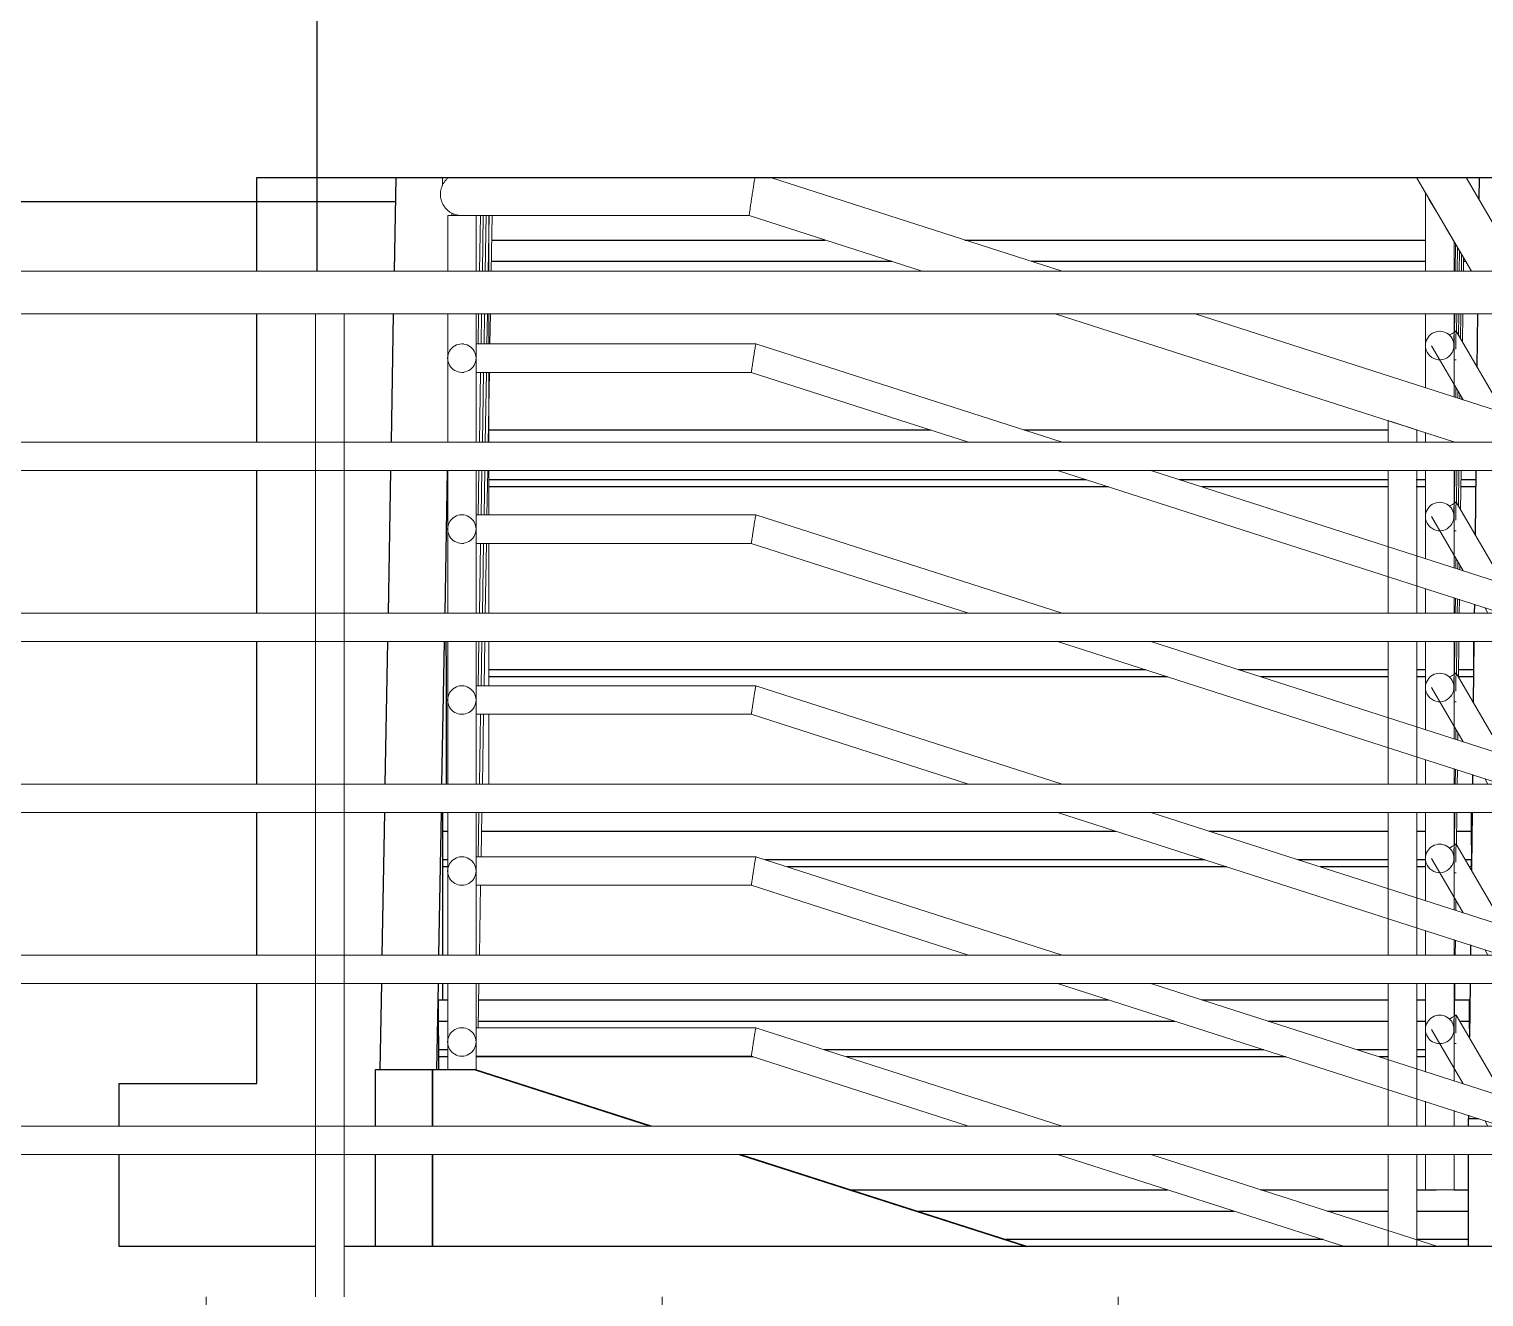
# Model space of a CAD drawing. Header units: millimetres. Extents: x -10020 to 20888, y -4665 to 12339.
# Drawn here: x 895 to 2192, y 1767 to 2897 of the extents above; entities that cross this region are included whole.
import ezdxf

# ---------------------------------------------------------------- set-up
doc = ezdxf.new("R2010")
doc.units = ezdxf.units.MM
doc.layers.add('A-FLOR-HRAL', color=11, linetype='Continuous', lineweight=9)

# ---------------------------------------------------------------- blocks, each defined once
blk = doc.blocks.new('Railing - 1_-V7-West')
at = {"layer": 'A-FLOR-HRAL'}
for p, q in [((3589.2, 2643.4), (3589.2, 1767.1)), ((3589.2, 2643.4), (3601.9, 2643.4)), ((3601.9, 2643.4), (3614.6, 2643.4)), ((3614.6, 1767.1), (3614.6, 2643.4))]:
    blk.add_line(p, q, dxfattribs=at)
blk = doc.blocks.new('Railing - Railing-400300-West')
at = {"layer": 'A-FLOR-HRAL'}
for p, q in [((4609.2, 2529.1), (-7121.6, 2529.1)), ((-7121.6, 2503.7), (4609.2, 2503.7)), ((4609.2, 2376.7), (-7121.6, 2376.7)), ((-7121.6, 2351.3), (4609.2, 2351.3)), ((4609.2, 2224.3), (-7121.6, 2224.3)), ((-7121.6, 2198.9), (4609.2, 2198.9)), ((4609.2, 2071.9), (-7121.6, 2071.9)), ((-7121.6, 2046.5), (4609.2, 2046.5)), ((4609.2, 1919.5), (-7121.6, 1919.5)), ((-7121.6, 1894.1), (4609.2, 1894.1))]:
    blk.add_line(p, q, dxfattribs=at)
blk.add_blockref('Railing - 1_-V7-West', (-2438.4, 0))
blk = doc.blocks.new('Top Rail Type - Top Rail_Internal_-400399-West')
at = {"layer": 'A-FLOR-HRAL'}
for p, q in [((4609.2, 2681.5), (-7121.6, 2681.5)), ((-7121.6, 2643.4), (4609.2, 2643.4))]:
    blk.add_line(p, q, dxfattribs=at)
blk = doc.blocks.new('Railing - 1_-408023-West')
at = {"layer": 'A-FLOR-HRAL'}
blk.add_line((2176.6, 3048), (2176.6, 3141.2), dxfattribs=at)
blk = doc.blocks.new('Railing - 1_-408021-West')
at = {"layer": 'A-FLOR-HRAL'}
for p, q in [((2498.6, 1919.5), (2498.6, 1978.6)), ((2498.6, 1852.7), (2498.6, 1894.2)), ((2498.6, 1812.1), (2498.6, 1826.2))]:
    blk.add_line(p, q, dxfattribs=at)
blk = doc.blocks.new('Railing - 1_-408019-West')
at = {"layer": 'A-FLOR-HRAL'}
for p, q in [((2140, 2751.3), (2140, 2681.5)), ((2165.4, 2681.5), (2165.4, 2707.9)), ((2140, 2643.6), (2140, 2577.6)), ((2165.4, 2569.4), (2165.4, 2643.6)), ((2140, 2537.6), (2140, 2529.1)), ((2140, 2503.8), (2140, 2425.2)), ((2165.4, 2417), (2165.4, 2503.8)), ((2140, 2398.7), (2140, 2376.7)), ((2165.4, 2376.7), (2165.4, 2390.5)), ((2140, 2351.4), (2140, 2272.8)), ((2165.4, 2264.6), (2165.4, 2351.4)), ((2140, 2246.3), (2140, 2224.3)), ((2165.4, 2224.3), (2165.4, 2238.1)), ((2140, 2199), (2140, 2120.4)), ((2165.4, 2112.2), (2165.4, 2199)), ((2140, 2093.9), (2140, 2071.9)), ((2165.4, 2071.9), (2165.4, 2085.7)), ((2140, 2046.6), (2140, 1968)), ((2165.4, 1959.8), (2165.4, 2046.6)), ((2140, 1941.5), (2140, 1919.5)), ((2165.4, 1919.5), (2165.4, 1933.3)), ((2140, 1894.2), (2140, 1862.7)), ((2165.4, 1862.7), (2165.4, 1894.2)), ((2152.6, 1862.7), (2149.7, 1862.7)), ((2165.4, 1862.7), (2152.6, 1862.7))]:
    blk.add_line(p, q, dxfattribs=at)
at = {"layer": 'A-FLOR-HRAL', "flags": 128}
for points in [[(2152.6, 2729.6), (2147.7, 2737.9), (2143.6, 2744.9), (2140.9, 2749.6), (2140, 2751.3)], [(2165.4, 2707.9), (2164.4, 2709.6), (2161.6, 2714.3), (2157.4, 2721.3), (2152.6, 2729.6)]]:
    blk.add_lwpolyline(points, dxfattribs=at)
blk = doc.blocks.new('Railing - 1_-408017-West')
at = {"layer": 'A-FLOR-HRAL'}
for p, q in [((2470.2, 2242.4), (2470.2, 2224.3)), ((2495.6, 2224.3), (2495.6, 2242.2)), ((2470.2, 2199), (2470.2, 2166.6)), ((2495.6, 2158.5), (2495.6, 2199)), ((2470.2, 2140.1), (2470.2, 2071.9)), ((2495.6, 2071.9), (2495.6, 2132)), ((2470.2, 2046.6), (2470.2, 2014.2)), ((2495.6, 2006.1), (2495.6, 2046.6)), ((2470.2, 1987.7), (2470.2, 1919.5)), ((2495.6, 1919.5), (2495.6, 1979.6)), ((2470.2, 1894.2), (2470.2, 1861.8)), ((2495.6, 1853.7), (2495.6, 1894.2)), ((2470.2, 1835.3), (2470.2, 1812.1)), ((2495.6, 1812.1), (2495.6, 1827.2))]:
    blk.add_line(p, q, dxfattribs=at)
at = {"layer": 'A-FLOR-HRAL', "flags": 128}
blk.add_lwpolyline([(2495.6, 2242.3), (2494.3, 2246.6), (2490.7, 2250), (2485.6, 2251.9), (2479.9, 2251.9), (2474.9, 2250), (2471.4, 2246.6), (2470.2, 2242.3)], dxfattribs=at)
blk = doc.blocks.new('Railing - 1_-408015-West')
at = {"layer": 'A-FLOR-HRAL'}
blk.add_line((2179.5, 3048), (2179.5, 3390.8), dxfattribs=at)
blk = doc.blocks.new('Railing - Railing-407969-West')
at = {"layer": 'A-FLOR-HRAL'}
for p, q in [((2176.2, 3048), (2179.6, 3336.5)), ((2179.6, 3337.9), (2179.6, 3336.7)), ((2178, 3048), (2179.6, 3184.1)), ((2179.6, 3185.5), (2179.6, 3184.3)), ((2166.5, 2681.5), (2166.8, 2705.1)), ((2168.3, 2681.5), (2168.5, 2702.5)), ((2170.1, 2681.5), (2170.3, 2699.5)), ((2171.9, 2681.5), (2172.1, 2696.5)), ((2173.7, 2681.5), (2173.8, 2693.5)), ((2165.9, 2627.2), (2166, 2643.6)), ((2167.7, 2627), (2167.8, 2643.6)), ((2169.4, 2624), (2169.6, 2643.6)), ((2171.2, 2621), (2171.4, 2643.6)), ((2172.9, 2618), (2173.2, 2643.6)), ((2153, 2627.9), (2152.6, 2627.9)), ((2167.2, 2627.9), (2165.4, 2627.9)), ((2209.7, 2555.2), (2167.2, 2627.9)), ((2145.2, 2615.1), (2173.5, 2566.8)), ((2152.6, 2602.5), (2153.1, 2602.5)), ((2165.4, 2602.5), (2167.2, 2602.5)), ((2167, 2568.9), (2167.1, 2577.8)), ((2168.8, 2568.3), (2168.8, 2574.8)), ((2170.6, 2567.8), (2170.6, 2571.7)), ((2172.3, 2567.2), (2172.4, 2568.7)), ((2165.9, 2474.8), (2166.2, 2503.8)), ((2167.7, 2474.6), (2168, 2503.8)), ((2169.4, 2471.6), (2169.8, 2503.8)), ((2171.2, 2468.6), (2171.6, 2503.8)), ((2210.4, 2503.8), (2283.4, 2379.2)), ((2314.2, 2376.7), (2239.8, 2503.8)), ((2153, 2475.5), (2152.6, 2475.5)), ((2167.2, 2475.5), (2165.4, 2475.5)), ((2209.7, 2402.8), (2167.2, 2475.5)), ((2145.2, 2462.7), (2173.5, 2414.4)), ((2152.6, 2450.1), (2153.1, 2450.1)), ((2165.4, 2450.1), (2167.2, 2450.1)), ((2167, 2416.5), (2167.1, 2425.4)), ((2168.8, 2415.9), (2168.8, 2422.4)), ((2170.6, 2415.4), (2170.6, 2419.3)), ((2166.5, 2376.7), (2166.7, 2390.1)), ((2168.3, 2376.7), (2168.4, 2389.5)), ((2170.1, 2376.7), (2170.2, 2389)), ((2192.7, 2381.6), (2195.5, 2376.7)), ((2165.9, 2322.4), (2166.2, 2351.4)), ((2167.7, 2322.2), (2168, 2351.4)), ((2169.4, 2319.2), (2169.8, 2351.4)), ((2210.4, 2351.4), (2283.4, 2226.8)), ((2314.2, 2224.3), (2239.8, 2351.4)), ((2302.6, 2346.3), (2370, 2231.1)), ((2370, 2281.4), (2338.8, 2334.7)), ((2153, 2323.1), (2152.6, 2323.1)), ((2167.2, 2323.1), (2165.4, 2323.1)), ((2209.7, 2250.4), (2167.2, 2323.1)), ((2145.2, 2310.3), (2173.5, 2262)), ((2152.6, 2297.7), (2153.1, 2297.7)), ((2165.4, 2297.7), (2167.2, 2297.7)), ((2167, 2264.1), (2167.1, 2273)), ((2168.8, 2263.6), (2168.8, 2270)), ((2166.5, 2224.3), (2166.7, 2237.7)), ((2168.3, 2224.3), (2168.4, 2237.1)), ((2403.5, 2224.3), (2395.4, 2238)), ((2192.7, 2229.2), (2195.5, 2224.3)), ((2165.9, 2170), (2166.2, 2199)), ((2167.7, 2169.8), (2168, 2199)), ((2210.4, 2199), (2283.4, 2074.4)), ((2314.2, 2071.9), (2239.8, 2199)), ((2302.6, 2193.9), (2370, 2078.7)), ((2429.5, 2179.9), (2418.3, 2199)), ((2370, 2129), (2338.8, 2182.3)), ((2153, 2170.7), (2152.6, 2170.7)), ((2167.2, 2170.7), (2165.4, 2170.7)), ((2209.7, 2098), (2167.2, 2170.7)), ((2145.2, 2157.9), (2173.5, 2109.6)), ((2412.5, 2158.7), (2446.5, 2100.6)), ((2152.6, 2145.3), (2153.1, 2145.3)), ((2165.4, 2145.3), (2167.2, 2145.3)), ((2468.4, 2113.4), (2448.7, 2147)), ((2167, 2111.7), (2167.1, 2120.6)), ((2495.6, 2113.4), (2468.4, 2113.4)), ((2496.2, 2071.9), (2495.8, 2100.9)), ((2468.4, 2088), (2495.6, 2088)), ((2166.5, 2071.9), (2166.7, 2085.3)), ((2192.7, 2076.8), (2195.5, 2071.9)), ((2403.5, 2071.9), (2395.4, 2085.6)), ((2165.9, 2017.6), (2166.2, 2046.6)), ((2210.4, 2046.6), (2283.4, 1922)), ((2314.2, 1919.5), (2239.8, 2046.6)), ((2302.6, 2041.5), (2370, 1926.3)), ((2429.5, 2027.5), (2418.3, 2046.6)), ((2496.9, 2005.7), (2496.5, 2046.6)), ((2370, 1976.6), (2338.8, 2029.9)), ((2153, 2018.3), (2152.6, 2018.3)), ((2167.2, 2018.3), (2165.4, 2018.3)), ((2209.7, 1945.6), (2167.2, 2018.3)), ((2145.2, 2005.5), (2173.5, 1957.2)), ((2412.5, 2006.3), (2446.5, 1948.2)), ((2152.6, 1992.9), (2153.1, 1992.9)), ((2165.4, 1992.9), (2167.2, 1992.9)), ((2468.4, 1961), (2448.7, 1994.6)), ((2498, 1919.5), (2497.3, 1979.1)), ((2495.6, 1961), (2468.4, 1961)), ((2496.2, 1919.5), (2495.8, 1948.5)), ((2403.5, 1919.5), (2395.4, 1933.2)), ((2468.4, 1935.6), (2495.6, 1935.6)), ((2192.7, 1924.4), (2195.5, 1919.5)), ((2210.4, 1894.2), (2258.5, 1812.1)), ((2287.9, 1812.1), (2239.8, 1894.2)), ((2429.5, 1875.1), (2418.3, 1894.2)), ((2496.9, 1853.3), (2496.5, 1894.2)), ((2498.7, 1852.7), (2498.3, 1894.2)), ((2302.6, 1889.1), (2347.7, 1812.1)), ((2370, 1824.2), (2338.8, 1877.5)), ((2412.5, 1853.9), (2437, 1812.1)), ((2466.4, 1812.1), (2448.7, 1842.2)), ((2497.4, 1812.1), (2497.3, 1826.7)), ((2499.2, 1812.1), (2499.1, 1826.1))]:
    blk.add_line(p, q, dxfattribs=at)
for centre, major_axis, ratio, start_param, end_param in [((2152.6, 2615.2), (0, 12.7), 0.999958, 4.712389, 7.853982), ((2156.2, 2621.5), (11, 6.4), 0.004637, 0.007919, 1.055116), ((2165.4, 2615.2), (0, 12.7), 0.009176, 6.021386, 6.544985), ((2165.4, 2615.2), (0, 12.7), 0.009176, 0.785398, 1.570796), ((2167.2, 2615.2), (0, 12.7), 0.009176, 0, 1.570796), ((2152.6, 2615.2), (0, 12.7), 0.999958, 1.570796, 4.182534), ((2152.6, 2615.2), (0, 12.7), 0.999958, 4.18879, 4.712389), ((2165.4, 2615.2), (0, 12.7), 0.009176, 1.570796, 1.832596), ((2167.2, 2615.2), (0, 12.7), 0.009176, 1.570796, 1.832596), ((2152.6, 2462.8), (0, 12.7), 0.999958, 4.712389, 7.853982), ((2156.2, 2469.1), (11, 6.4), 0.004637, 0.007919, 1.055116), ((2165.4, 2462.8), (0, 12.7), 0.009176, 6.021386, 6.544985), ((2165.4, 2462.8), (0, 12.7), 0.009176, 0.785398, 1.570796), ((2167.2, 2462.8), (0, 12.7), 0.009176, 0, 1.570796), ((2152.6, 2462.8), (0, 12.7), 0.999958, 1.570796, 4.182534), ((2152.6, 2462.8), (0, 12.7), 0.999958, 4.18879, 4.712389), ((2165.4, 2462.8), (0, 12.7), 0.009176, 1.570796, 1.832596), ((2167.2, 2462.8), (0, 12.7), 0.009176, 1.570796, 1.832596), ((2152.6, 2310.4), (0, 12.7), 0.999958, 4.712389, 7.853982), ((2156.2, 2316.7), (11, 6.4), 0.004637, 0.007919, 1.055116), ((2165.4, 2310.4), (0, 12.7), 0.009176, 6.021386, 6.544985), ((2167.2, 2310.4), (0, 12.7), 0.009176, 0, 1.570796), ((2152.6, 2310.4), (0, 12.7), 0.999958, 1.570796, 4.182534), ((2152.6, 2310.4), (0, 12.7), 0.999958, 4.18879, 4.712389), ((2165.4, 2310.4), (0, 12.7), 0.009176, 0.785398, 1.570796), ((2165.4, 2310.4), (0, 12.7), 0.009176, 1.570796, 1.832596), ((2167.2, 2310.4), (0, 12.7), 0.009176, 1.570796, 1.832596), ((2152.6, 2158), (0, 12.7), 0.999958, 4.712389, 7.853982), ((2156.2, 2164.3), (11, 6.4), 0.004637, 0.007919, 1.055116), ((2165.4, 2158), (0, 12.7), 0.009176, 6.021386, 6.544985), ((2165.4, 2158), (0, 12.7), 0.009176, 0.785398, 1.570796), ((2167.2, 2158), (0, 12.7), 0.009176, 0, 1.570796), ((2152.6, 2158), (0, 12.7), 0.999958, 1.570796, 4.182534), ((2152.6, 2158), (0, 12.7), 0.999958, 4.18879, 4.712389), ((2165.4, 2158), (0, 12.7), 0.009176, 1.570796, 1.832596), ((2167.2, 2158), (0, 12.7), 0.009176, 1.570796, 1.832596), ((2457.4, 2107), (11, 6.4), 0.004637, 0.007919, 1.578715), ((2468.4, 2100.7), (0, 12.7), 0.009176, 0, 1.570796), ((2495.6, 2100.7), (0, 12.7), 0.009176, 0, 1.570796), ((2457.4, 2107), (11, 6.4), 0.004637, 1.578715, 3.141593), ((2457.4, 2107), (11, 6.4), 0.004637, 3.411311, 4.720308), ((2457.4, 2107), (11, 6.4), 0.004637, 4.720308, 5.767505), ((2468.4, 2100.7), (0, 12.7), 0.009176, 1.570796, 3.141593), ((2495.6, 2100.7), (0, 12.7), 0.009176, 1.570796, 3.141593), ((2495.6, 2100.7), (0, 12.7), 0.009176, 4.712389, 6.021386), ((2495.6, 2100.7), (0, 12.7), 0.009176, 3.403392, 4.712389), ((2152.6, 2005.6), (0, 12.7), 0.999958, 4.712389, 7.853982), ((2156.2, 2011.9), (11, 6.4), 0.004637, 0.007919, 1.055116), ((2165.4, 2005.6), (0, 12.7), 0.009176, 6.021386, 6.544985), ((2165.4, 2005.6), (0, 12.7), 0.009176, 0.785398, 1.570796), ((2167.2, 2005.6), (0, 12.7), 0.009176, 0, 1.570796), ((2152.6, 2005.6), (0, 12.7), 0.999958, 1.570796, 4.712389), ((2165.4, 2005.6), (0, 12.7), 0.009176, 1.570796, 1.832596), ((2167.2, 2005.6), (0, 12.7), 0.009176, 1.570796, 1.832596), ((2457.4, 1954.6), (11, 6.4), 0.004637, 0.007919, 1.578715), ((2457.4, 1954.6), (11, 6.4), 0.004637, 4.720308, 5.767505), ((2468.4, 1948.3), (0, 12.7), 0.009176, 0, 1.570796), ((2495.6, 1948.3), (0, 12.7), 0.009176, 0, 1.570796), ((2495.6, 1948.3), (0, 12.7), 0.009176, 4.712389, 6.021386), ((2457.4, 1954.6), (11, 6.4), 0.004637, 1.578715, 3.141593), ((2457.4, 1954.6), (11, 6.4), 0.004637, 3.411311, 4.720308), ((2468.4, 1948.3), (0, 12.7), 0.009176, 1.570796, 3.141593), ((2495.6, 1948.3), (0, 12.7), 0.009176, 1.570796, 3.141593), ((2495.6, 1948.3), (0, 12.7), 0.009176, 3.403392, 4.712389)]:
    blk.add_ellipse(centre, major_axis=major_axis, ratio=ratio, start_param=start_param, end_param=end_param, dxfattribs=at)
for points in [[(2495.7, 2102.8), (2495.8, 2102.1), (2495.8, 2101.4), (2495.8, 2100.7)], [(2495.8, 2100.7), (2495.8, 2100.1), (2495.8, 2099.5), (2495.7, 2098.9)], [(2495.7, 1950.4), (2495.8, 1949.7), (2495.8, 1949), (2495.8, 1948.3)], [(2495.8, 1948.3), (2495.8, 1947.7), (2495.8, 1947.1), (2495.7, 1946.5)]]:
    blk.add_open_spline(points, degree=3, dxfattribs=at)
for name in ['Railing - 1_-408015-West', 'Railing - 1_-408023-West', 'Railing - 1_-408019-West', 'Railing - 1_-408017-West', 'Railing - 1_-408021-West']:
    blk.add_blockref(name, (0, 0))
blk = doc.blocks.new('Railing - 1_-408037-West')
at = {"layer": 'A-FLOR-HRAL'}
for p, q in [((1305.1, 2731.1), (1305.1, 2681.5)), ((1305.1, 2643.6), (1305.1, 2616.8)), ((1305.1, 2591.3), (1305.1, 2529.1)), ((1305.1, 2503.9), (1305.1, 2464.3)), ((1305.1, 2438.9), (1305.1, 2376.7)), ((1305.1, 2351.5), (1305.1, 2311.9)), ((1305.1, 2286.5), (1305.1, 2224.3))]:
    blk.add_line(p, q, dxfattribs=at)
blk = doc.blocks.new('Railing - 1_-408035-West')
at = {"layer": 'A-FLOR-HRAL'}
for p, q in [((2106.7, 2529.1), (2106.7, 2548.3)), ((2132.1, 2540.1), (2132.1, 2529.1)), ((2106.7, 2376.7), (2106.7, 2503.8)), ((2132.1, 2503.8), (2132.1, 2376.7)), ((2106.7, 2224.3), (2106.7, 2351.4)), ((2132.1, 2351.4), (2132.1, 2224.3)), ((2106.7, 2071.9), (2106.7, 2199)), ((2132.1, 2199), (2132.1, 2071.9)), ((2106.7, 1919.5), (2106.7, 2046.6)), ((2132.1, 2046.6), (2132.1, 1919.5)), ((2106.7, 1812.1), (2106.7, 1894.2)), ((2132.1, 1894.2), (2132.1, 1812.1))]:
    blk.add_line(p, q, dxfattribs=at)
at = {"layer": 'A-FLOR-HRAL', "flags": 128}
for points in [[(2106.7, 2548.3), (2106.9, 2548.2), (2109.4, 2547.4), (2113.7, 2545.9), (2119.2, 2544.2)], [(2119.2, 2544.2), (2124.8, 2542.4), (2129.2, 2541), (2131.7, 2540.2), (2132.1, 2540.1)]]:
    blk.add_lwpolyline(points, dxfattribs=at)
blk = doc.blocks.new('Railing - 1_-408031-West')
at = {"layer": 'A-FLOR-HRAL'}
for p, q in [((1268.5, 2681.5), (1268.5, 2731)), ((1281.1, 2731), (1268.5, 2731)), ((1293.9, 2731), (1281.1, 2731)), ((1293.9, 2731), (1293.9, 2681.5)), ((1268.5, 2529.1), (1268.5, 2643.6)), ((1293.9, 2643.6), (1293.9, 2529.1)), ((1268.5, 2376.7), (1268.5, 2503.9)), ((1293.9, 2503.9), (1293.9, 2376.7)), ((1268.5, 2224.3), (1268.5, 2351.5)), ((1293.9, 2351.5), (1293.9, 2224.3)), ((1268.5, 2071.9), (1268.5, 2199.1)), ((1293.9, 2199.1), (1293.9, 2071.9)), ((1268.5, 1970), (1268.5, 2046.7)), ((1293.9, 2046.7), (1293.9, 1969.4))]:
    blk.add_line(p, q, dxfattribs=at)
blk = doc.blocks.new('Railing - Railing-407973-West')
at = {"layer": 'A-FLOR-HRAL'}
for p, q in [((1272.2, 2733.3), (1272.2, 2731)), ((1296.7, 2681.5), (1297.6, 2731.1)), ((1299.4, 2681.5), (1300.2, 2731.1)), ((1302, 2681.5), (1302.9, 2731.1)), ((1304.7, 2681.5), (1305.5, 2731.1)), ((1307.3, 2681.5), (1308.2, 2731.1)), ((1295.6, 2616.8), (1296.1, 2643.6)), ((1298.2, 2616.8), (1298.7, 2643.6)), ((1300.9, 2616.8), (1301.4, 2643.6)), ((1303.5, 2616.8), (1304, 2643.6)), ((1306.2, 2616.8), (1306.7, 2643.6)), ((1282.7, 2616.7), (1281.1, 2616.7)), ((1543.1, 2616.7), (1293.9, 2616.7)), ((1816, 2529.1), (1543.1, 2616.7)), ((1281.1, 2591.3), (1282.7, 2591.3)), ((1293.9, 2591.3), (1539.1, 2591.3)), ((1296.7, 2529.1), (1297.8, 2591.3)), ((1299.4, 2529.1), (1300.5, 2591.3)), ((1302, 2529.1), (1303.1, 2591.3)), ((1304.7, 2529.1), (1305.7, 2591.3)), ((1539.1, 2591.3), (1732.8, 2529.1)), ((1295.6, 2464.3), (1296.3, 2503.9)), ((1298.2, 2464.3), (1298.9, 2503.9)), ((1300.9, 2464.3), (1301.6, 2503.9)), ((1303.5, 2464.3), (1304.2, 2503.9)), ((1812, 2503.7), (2207.8, 2376.7)), ((2290.9, 2376.7), (1895.1, 2503.7)), ((1282.7, 2464.3), (1281.1, 2464.3)), ((1543.1, 2464.3), (1293.9, 2464.3)), ((1816, 2376.7), (1543.1, 2464.3)), ((1281.1, 2438.9), (1282.7, 2438.9)), ((1293.9, 2438.9), (1539.1, 2438.9)), ((1296.7, 2376.7), (1297.8, 2438.9)), ((1299.4, 2376.7), (1300.5, 2438.9)), ((1302, 2376.7), (1303.1, 2438.9)), ((1539.1, 2438.9), (1732.8, 2376.7)), ((1295.6, 2311.9), (1296.3, 2351.5)), ((1298.2, 2311.9), (1298.9, 2351.5)), ((1300.9, 2311.9), (1301.6, 2351.5)), ((1812, 2351.3), (2207.8, 2224.3)), ((2290.9, 2224.3), (1895.1, 2351.3)), ((1282.7, 2311.9), (1281.1, 2311.9)), ((1543.1, 2311.9), (1293.9, 2311.9)), ((1816, 2224.3), (1543.1, 2311.9)), ((1281.1, 2286.5), (1282.7, 2286.5)), ((1293.9, 2286.5), (1539.1, 2286.5)), ((1296.7, 2224.3), (1297.8, 2286.5)), ((1299.4, 2224.3), (1300.5, 2286.5)), ((1539.1, 2286.5), (1732.8, 2224.3)), ((1295.6, 2159.5), (1296.3, 2199.1)), ((1298.2, 2159.5), (1298.9, 2199.1)), ((1812, 2198.9), (2207.8, 2071.9)), ((2290.9, 2071.9), (1895.1, 2198.9)), ((1282.7, 2159.5), (1281.1, 2159.5)), ((1543.1, 2159.5), (1293.9, 2159.5)), ((1816, 2071.9), (1543.1, 2159.5)), ((1281.1, 2134.1), (1282.7, 2134.1)), ((1293.9, 2134.1), (1539.1, 2134.1)), ((1296.7, 2071.9), (1297.8, 2134.1)), ((1539.1, 2134.1), (1732.8, 2071.9)), ((1295.6, 2007.1), (1296.3, 2046.7)), ((1812, 2046.5), (2207.8, 1919.5)), ((2290.9, 1919.5), (1895.1, 2046.5)), ((1282.7, 2007.1), (1281.1, 2007.1)), ((1543.1, 2007.1), (1293.9, 2007.1)), ((1816, 1919.5), (1543.1, 2007.1)), ((1281.1, 1981.7), (1282.7, 1981.7)), ((1293.9, 1981.7), (1539.1, 1981.7)), ((1539.1, 1981.7), (1732.8, 1919.5)), ((1812, 1894.1), (2067.8, 1812.1)), ((2150.9, 1812.1), (1895.1, 1894.1))]:
    blk.add_line(p, q, dxfattribs=at)
for centre, ratio, start_param, end_param in [((1281.1, 2604), 0.999958, 4.712389, 7.853982), ((1293.9, 2604), 0.009176, 0, 1.570796), ((1281.1, 2604), 0.999958, 1.570796, 4.712389), ((1293.9, 2604), 0.009176, 1.570796, 3.141593), ((1281.1, 2451.6), 0.999958, 4.712389, 7.853982), ((1293.9, 2451.6), 0.009176, 0, 1.570796), ((1281.1, 2451.6), 0.999958, 1.570796, 4.712389), ((1293.9, 2451.6), 0.009176, 1.570796, 3.141593), ((1281.1, 2299.2), 0.999958, 4.712389, 7.853982), ((1293.9, 2299.2), 0.009176, 0, 1.570796), ((1281.1, 2299.2), 0.999958, 1.570796, 4.712389), ((1293.9, 2299.2), 0.009176, 1.570796, 3.141593), ((1281.1, 2146.8), 0.999958, 4.712389, 7.853982), ((1293.9, 2146.8), 0.009176, 0, 1.570796), ((1281.1, 2146.8), 0.999958, 1.570796, 4.712389), ((1293.9, 2146.8), 0.009176, 1.570796, 3.141593), ((1281.1, 1994.4), 0.999958, 4.712389, 7.853982), ((1293.9, 1994.4), 0.009176, 0, 1.570796), ((1281.1, 1994.4), 0.999958, 1.570796, 4.712389), ((1293.9, 1994.4), 0.009176, 1.570796, 3.141593)]:
    blk.add_ellipse(centre, major_axis=(0, 12.7), ratio=ratio, start_param=start_param, end_param=end_param, dxfattribs=at)
for points, knots in [([(1543.1, 2616.7), (1543.1, 2616.7), (1542.8, 2615.5), (1542.2, 2611.5), (1541.5, 2607.3), (1541.2, 2605.1), (1541, 2604)], [0.5, 0.5, 0.5, 0.5, 0.6666667, 0.8333333, 0.9166667, 1, 1, 1, 1]), ([(1541, 2604), (1540.8, 2602.9), (1540.5, 2600.7), (1540, 2597.6), (1539.6, 2594.9), (1539.2, 2592.2), (1539.1, 2591.3), (1539.1, 2591.3)], [0, 0, 0, 0, 0.0833333, 0.1666667, 0.25, 0.3333333, 0.5, 0.5, 0.5, 0.5]), ([(1543.1, 2464.3), (1543.1, 2464.3), (1542.8, 2463.1), (1542.2, 2459.1), (1541.5, 2454.9), (1541.2, 2452.7), (1541, 2451.6)], [0.5, 0.5, 0.5, 0.5, 0.6666667, 0.8333333, 0.9166667, 1, 1, 1, 1]), ([(1541, 2451.6), (1540.8, 2450.5), (1540.5, 2448.3), (1540, 2445.2), (1539.6, 2442.5), (1539.2, 2439.8), (1539.1, 2438.9), (1539.1, 2438.9)], [0, 0, 0, 0, 0.0833333, 0.1666667, 0.25, 0.3333333, 0.5, 0.5, 0.5, 0.5]), ([(1543.1, 2311.9), (1543.1, 2311.9), (1542.8, 2310.7), (1542.2, 2306.7), (1541.5, 2302.5), (1541.2, 2300.3), (1541, 2299.2)], [0.5, 0.5, 0.5, 0.5, 0.6666667, 0.8333333, 0.9166667, 1, 1, 1, 1]), ([(1541, 2299.2), (1540.8, 2298.1), (1540.5, 2295.9), (1540, 2292.8), (1539.6, 2290.1), (1539.2, 2287.4), (1539.1, 2286.5), (1539.1, 2286.5)], [0, 0, 0, 0, 0.0833333, 0.1666667, 0.25, 0.3333333, 0.5, 0.5, 0.5, 0.5]), ([(1543.1, 2159.5), (1543.1, 2159.5), (1542.8, 2158.3), (1542.2, 2154.3), (1541.5, 2150.1), (1541.2, 2147.9), (1541, 2146.8)], [0.5, 0.5, 0.5, 0.5, 0.6666667, 0.8333333, 0.9166667, 1, 1, 1, 1]), ([(1541, 2146.8), (1540.8, 2145.7), (1540.5, 2143.5), (1540, 2140.4), (1539.6, 2137.7), (1539.2, 2135), (1539.1, 2134.1), (1539.1, 2134.1)], [0, 0, 0, 0, 0.0833333, 0.1666667, 0.25, 0.3333333, 0.5, 0.5, 0.5, 0.5]), ([(1543.1, 2007.1), (1543.1, 2007.1), (1542.8, 2005.9), (1542.2, 2001.9), (1541.5, 1997.7), (1541.2, 1995.5), (1541, 1994.4)], [0.5, 0.5, 0.5, 0.5, 0.6666667, 0.8333333, 0.9166667, 1, 1, 1, 1]), ([(1541, 1994.4), (1540.8, 1993.3), (1540.5, 1991.1), (1540, 1988), (1539.6, 1985.3), (1539.2, 1982.6), (1539.1, 1981.7), (1539.1, 1981.7)], [0, 0, 0, 0, 0.0833333, 0.1666667, 0.25, 0.3333333, 0.5, 0.5, 0.5, 0.5])]:
    blk.add_open_spline(points, degree=3, knots=knots, dxfattribs=at)
for name in ['Railing - 1_-408031-West', 'Railing - 1_-408037-West', 'Railing - 1_-408035-West']:
    blk.add_blockref(name, (0, 0))
blk = doc.blocks.new('Top Rail Type - Top Rail_Internal_-407983-West')
at = {"layer": 'A-FLOR-HRAL'}
for p, q in [((2147.9, 3938.6), (2137.4, 3048)), ((2175.5, 3048), (2186, 3937.9)), ((2132, 2764.9), (2180.8, 2681.5)), ((2225, 2681.5), (2176.1, 2764.9)), ((2203.1, 2643.6), (2265.2, 2537.4)), ((2314.2, 2529.1), (2247.2, 2643.6)), ((2294.1, 2488.1), (2359.3, 2376.7)), ((2370, 2433.8), (2348.5, 2470.7)), ((2403.5, 2376.7), (2395.4, 2390.4)), ((2429.5, 2332.3), (2418.3, 2351.4)), ((2395.4, 2315), (2431.7, 2253.2)), ((2468.4, 2265.9), (2448.7, 2299.4)), ((2502.4, 2224.3), (2502, 2260)), ((2464, 2252), (2464.3, 2224.3)), ((2464.6, 2199), (2465, 2168.3)), ((2503.2, 2156), (2502.7, 2199)), ((2465.3, 2141.7), (2465.6, 2118.3)), ((2504.2, 2071.9), (2503.5, 2129.4)), ((2465.6, 2111.9), (2466.1, 2071.9)), ((2466.4, 2046.6), (2466.8, 2015.3)), ((2505, 2003.1), (2504.5, 2046.6)), ((2467.1, 1988.7), (2467.4, 1962.7)), ((2506, 1919.5), (2505.3, 1976.5)), ((2467.4, 1960.5), (2467.9, 1919.5)), ((2468.2, 1894.2), (2468.6, 1862.3)), ((2506.8, 1850.1), (2506.3, 1894.2)), ((2468.9, 1835.8), (2469.2, 1812.1)), ((2507.3, 1812.1), (2507.1, 1823.5))]:
    blk.add_line(p, q, dxfattribs=at)
at = {"layer": 'A-FLOR-HRAL', "flags": 128}
for points in [[(2147.9, 3938.3), (2148.5, 3944.5), (2150.4, 3950.3), (2153.5, 3955.3), (2157.4, 3959.2), (2162, 3961.6), (2166.9, 3962.4), (2171.9, 3961.6), (2176.5, 3959.2), (2180.4, 3955.3), (2183.4, 3950.3), (2185.3, 3944.5), (2186, 3938.3)], [(2468.4, 2265.8), (2469, 2263.4), (2468.3, 2260.8), (2466.4, 2258), (2463.3, 2255.3), (2459.4, 2253), (2454.8, 2251.1)], [(2502, 2259.9), (2501.4, 2262.3), (2499.5, 2264.3), (2496.5, 2265.7), (2492.6, 2266.5), (2488.1, 2266.5), (2483.2, 2265.8), (2478.2, 2264.5), (2473.6, 2262.6), (2469.7, 2260.2), (2466.6, 2257.6), (2464.7, 2254.8), (2464, 2252.1)], [(2492.3, 2249.4), (2496.3, 2251.8), (2499.4, 2254.4), (2501.3, 2257.2), (2502, 2259.9)], [(2454.8, 2251.1), (2449.9, 2249.7), (2445, 2249.1), (2440.4, 2249.1), (2436.5, 2249.9), (2433.5, 2251.3), (2431.6, 2253.3)], [(2464, 2252.1), (2464.6, 2249.7), (2466.4, 2247.7), (2469.4, 2246.3), (2471.3, 2245.9)]]:
    blk.add_lwpolyline(points, dxfattribs=at)
blk = doc.blocks.new('Top Rail Type - Top Rail_Internal_-407996-West')
at = {"layer": 'A-FLOR-HRAL'}
for p, q in [((1263.9, 2764.9), (1263.8, 2757.7)), ((1816, 2681.5), (1556.1, 2764.9)), ((1281.2, 2731), (1537.1, 2731)), ((1281.2, 2731), (1282.7, 2731)), ((1537.1, 2731), (1691.3, 2681.5)), ((1810, 2643.4), (2166.2, 2529.1)), ((2290.9, 2529.1), (1934.7, 2643.4))]:
    blk.add_line(p, q, dxfattribs=at)
for points, knots in [([(1269.3, 2765.1), (1268.7, 2764.6), (1267.8, 2763.8), (1266.7, 2762.6), (1265.7, 2761.3), (1264.5, 2759.6), (1263.4, 2757.4), (1262.3, 2754.2), (1262, 2751.7), (1262, 2750.1)], [0.7114411, 0.7114411, 0.7114411, 0.7114411, 0.75, 0.7708333, 0.7916667, 0.8333333, 0.875, 0.9166667, 1, 1, 1, 1]), ([(1542.3, 2765.1), (1542.1, 2763.6), (1541.6, 2760.4), (1540.7, 2755), (1540.2, 2751.7), (1539.9, 2750.1)], [0.7114411, 0.7114411, 0.7114411, 0.7114411, 0.8333333, 0.9166667, 1, 1, 1, 1]), ([(1262, 2750.1), (1262, 2748.4), (1262.3, 2745.9), (1263.4, 2742.7), (1264.5, 2740.5), (1265.7, 2738.8), (1266.7, 2737.5), (1267.9, 2736.3), (1269.5, 2734.9), (1271.2, 2733.7), (1272.7, 2733), (1273.8, 2732.4), (1275, 2732), (1276.2, 2731.6), (1277.4, 2731.4), (1278.7, 2731.2), (1279.9, 2731), (1280.8, 2731), (1281.2, 2731)], [0, 0, 0, 0, 0.0833333, 0.125, 0.1666667, 0.2083333, 0.2291667, 0.25, 0.2916667, 0.3333333, 0.3541667, 0.375, 0.3958333, 0.4166667, 0.4375, 0.4583333, 0.4791667, 0.5, 0.5, 0.5, 0.5]), ([(1539.9, 2750.1), (1539.7, 2748.4), (1539.2, 2745.1), (1538.5, 2740.4), (1537.9, 2736.4), (1537.3, 2732.3), (1537.1, 2731), (1537.1, 2731)], [0, 0, 0, 0, 0.0833333, 0.1666667, 0.25, 0.3333333, 0.5, 0.5, 0.5, 0.5])]:
    blk.add_open_spline(points, degree=3, knots=knots, dxfattribs=at)

msp = doc.modelspace()

# ---------------------------------------------------------------- hatches: boundary and pattern name
at = {"lineweight": 9}
h = msp.add_hatch(dxfattribs=at)
h.set_pattern_fill('FP_1', color=256, style=0, pattern_type=2)
h.set_pattern_definition([(0, (4710.82, 0), (0, 203.2), []), (90, (4710.82, 0), (-203.2, 203.2), [203.2, -203.2])])
h.paths.add_polyline_path([(-5450.9, 0), (4563.2, 0), (4563.2, 1767.1), (-7121.6, 1767.1), (-7121.6, 0), (-5453.7, 0)])

# ---------------------------------------------------------------- linework, layer by layer
for p, q in [((1151.8, 3048), (1151.8, 2743.2)), ((1098.4, 2681.5), (1098.4, 2764.9)), ((1098.4, 2764.9), (4599.6, 2764.9)), ((1222.2, 2764.9), (1220.7, 2681.5)), ((2187.8, 2764.9), (2187.5, 2745.4)), ((1221.8, 2743.2), (-7121.6, 2743.2)), ((1151.8, 2743.2), (1151.8, 2681.5)), ((1307.6, 2709.3), (1604.8, 2709.3)), ((1729.4, 2709.3), (2140, 2709.3)), ((1307.3, 2690.3), (1664.2, 2690.3)), ((1788.7, 2690.3), (2140, 2690.3)), ((2173.6, 2690.3), (2175.7, 2690.3)), ((1098.4, 2529.1), (1098.4, 2643.6)), ((1220, 2643.6), (1218, 2529.1)), ((2186.4, 2643.6), (2185.8, 2595.9)), ((1305.1, 2540), (1699.2, 2540)), ((1782.1, 2540), (2107, 2540)), ((1098.4, 2376.7), (1098.4, 2503.9)), ((1217.5, 2503.9), (1215.3, 2376.7)), ((1266.1, 2376.7), (1268.3, 2503.9)), ((2184.8, 2503.8), (2184.2, 2446.4)), ((1837.5, 2495.5), (1305.1, 2495.5)), ((2107, 2495.5), (1920.7, 2495.5)), ((2140, 2495.5), (2131.6, 2495.5)), ((2184.7, 2495.5), (2171.5, 2495.5)), ((1857.3, 2489.2), (1305.1, 2489.2)), ((1857.3, 2489.2), (1305.1, 2489.2)), ((2107, 2489.2), (1940.5, 2489.2)), ((2107, 2489.2), (1940.5, 2489.2)), ((2140, 2489.2), (2131.6, 2489.2)), ((2140, 2489.2), (2131.6, 2489.2)), ((2184.6, 2489.2), (2171.4, 2489.2)), ((2184.6, 2489.2), (2171.4, 2489.2)), ((2183.5, 2384.7), (2183.4, 2376.7)), ((1098.4, 2224.3), (1098.4, 2351.5)), ((1214.8, 2351.5), (1212.5, 2224.3)), ((1263.3, 2224.3), (1265.6, 2351.5)), ((1267.4, 2326.2), (1267.2, 2351.5)), ((2183.1, 2351.4), (2182.5, 2296.9)), ((2182.6, 2351.4), (2182.8, 2328.1)), ((1267.4, 2319.9), (1267.4, 2326.2)), ((1890.3, 2326.2), (1304.9, 2326.2)), ((2106.9, 2326.2), (1973.4, 2326.2)), ((2139.4, 2326.2), (2131.8, 2326.2)), ((2182.8, 2326.2), (2169.5, 2326.2)), ((1267.4, 2224.3), (1267.4, 2319.9)), ((1910.1, 2319.9), (1304.9, 2319.9)), ((1910.1, 2319.9), (1304.9, 2319.9)), ((2106.9, 2319.9), (1993.2, 2319.9)), ((2106.9, 2319.9), (1993.2, 2319.9)), ((2140, 2319.9), (2131.8, 2319.9)), ((2140, 2319.9), (2131.8, 2319.9)), ((2182.7, 2319.9), (2169.4, 2319.9)), ((2182.7, 2319.9), (2169.4, 2319.9)), ((2181.8, 2232.9), (2181.7, 2224.3)), ((1098.4, 2071.9), (1098.4, 2199.1)), ((1212.1, 2199.1), (1209.8, 2071.9)), ((1260.6, 2071.9), (1262.9, 2199.1)), ((1264.1, 2182.3), (1264.1, 2199.1)), ((2180.6, 2199), (2180.6, 2182.3)), ((2181.4, 2199), (2180.8, 2150.5)), ((1264.3, 2156.9), (1264.1, 2182.3)), ((1264.1, 2182.3), (1268.5, 2182.3)), ((1298.6, 2182.3), (1863.9, 2182.3)), ((1947.1, 2182.3), (2106.8, 2182.3)), ((2131.8, 2182.3), (2139.4, 2182.3)), ((2167.3, 2182.3), (2180.6, 2182.3)), ((2180.6, 2182.3), (2180.8, 2156.9)), ((1268.5, 2156.9), (1264.3, 2156.9)), ((1264.3, 2150.5), (1264.3, 2156.9)), ((1943.1, 2156.9), (1551.3, 2156.9)), ((2106.8, 2156.9), (2026.2, 2156.9)), ((2140, 2156.9), (2131.8, 2156.9)), ((2180.8, 2156.9), (2175.2, 2156.9)), ((2180.8, 2150.5), (2180.8, 2156.9)), ((1264.3, 2071.9), (1264.3, 2150.5)), ((1268.5, 2150.5), (1264.3, 2150.5)), ((1268.5, 2150.5), (1264.3, 2150.5)), ((1962.9, 2150.5), (1571.1, 2150.5)), ((1962.9, 2150.5), (1571.1, 2150.5)), ((2106.8, 2150.5), (2046, 2150.5)), ((2106.8, 2150.5), (2046, 2150.5)), ((2140, 2150.5), (2131.8, 2150.5)), ((2140, 2150.5), (2131.8, 2150.5)), ((2180.8, 2150.5), (2178.9, 2150.5)), ((2180.8, 2150.5), (2178.9, 2150.5)), ((2180.8, 2150), (2180.8, 2147.3)), ((2180.1, 2081), (2180, 2071.9)), ((1098.4, 1957.5), (1098.4, 2046.7)), ((1209.4, 2046.7), (1208, 1970)), ((1258.8, 1970), (1260.2, 2046.7)), ((1264.3, 2032), (1264.3, 2046.7)), ((2179.7, 2046.6), (2179.1, 1999.2)), ((1260.3, 2012.9), (1260.3, 2032)), ((1260.3, 2032), (1268.5, 2032)), ((1296, 2032), (1857.3, 2032)), ((1940.5, 2032), (2106.8, 2032)), ((2131.9, 2032), (2140.2, 2032)), ((2166, 2032), (2179, 2032)), ((2179, 2032), (2179, 2012.9)), ((1260.6, 1987.5), (1260.3, 2012.9)), ((1260.3, 2012.9), (1268.5, 2012.9)), ((1295.7, 2012.9), (1916.6, 2012.9)), ((1999.8, 2012.9), (2106.8, 2012.9)), ((2132.1, 2012.9), (2140.1, 2012.9)), ((2170.3, 2012.9), (2179, 2012.9)), ((2179, 2012.9), (2179.1, 1998.8)), ((1268.5, 1987.5), (1260.6, 1987.5)), ((1260.6, 1981.2), (1260.6, 1987.5)), ((1995.8, 1987.5), (1604, 1987.5)), ((2106.8, 1987.5), (2079, 1987.5)), ((2140.1, 1987.5), (2131.9, 1987.5)), ((1260.6, 1970), (1260.6, 1981.2)), ((1268.5, 1981.2), (1260.6, 1981.2)), ((1268.5, 1981.2), (1260.6, 1981.2)), ((1540.7, 1981.2), (1293.9, 1981.2)), ((1540.7, 1981.2), (1293.9, 1981.2)), ((2015.6, 1981.2), (1623.8, 1981.2)), ((2015.6, 1981.2), (1623.8, 1981.2)), ((2106.8, 1981.2), (2098.8, 1981.2)), ((2106.8, 1981.2), (2098.8, 1981.2)), ((2140.1, 1981.2), (2131.9, 1981.2)), ((2140.1, 1981.2), (2131.9, 1981.2)), ((1204.3, 1970), (1255.1, 1970)), ((1204.3, 1919.5), (1204.3, 1970)), ((1255.1, 1970), (1255.1, 1919.5)), ((1255.1, 1970), (1292.1, 1970)), ((1255.1, 1919.5), (1255.1, 1970)), ((1292.1, 1970), (1292.5, 1970)), ((1292.1, 1970), (1449.3, 1919.5)), ((1449.8, 1919.5), (1292.5, 1970)), ((975.6, 1919.5), (975.6, 1957.5)), ((975.6, 1957.5), (1098.4, 1957.5)), ((2178.3, 1929.2), (2178.3, 1926.1)), ((2178.3, 1926.1), (2187.2, 1926.1)), ((2178.3, 1919.5), (2178.3, 1926.1)), ((975.6, 1812.1), (975.6, 1894.3)), ((1204.3, 1812.1), (1204.3, 1894.3)), ((1255.1, 1894.3), (1255.1, 1812.1)), ((1255.1, 1812.1), (1255.1, 1894.3)), ((1528.4, 1894.1), (1784.3, 1812.1)), ((1784.7, 1812.1), (1528.9, 1894.1)), ((2178.3, 1812.1), (2178.3, 1894.2)), ((1627, 1862.7), (1910.1, 1862.7)), ((1993.2, 1862.7), (2106.8, 1862.7)), ((2131.9, 1862.7), (2149.8, 1862.7)), ((2165.4, 1862.7), (2178.3, 1862.7)), ((1686.4, 1843.6), (1969.5, 1843.6)), ((2052.6, 1843.6), (2106.7, 1843.6)), ((2131.9, 1843.6), (2178.3, 1843.6)), ((2048.6, 1818.2), (1765.5, 1818.2)), ((2178.3, 1818.2), (2132, 1818.2)), ((1150.8, 1812.1), (975.6, 1812.1)), ((2370, 1812.1), (1176.2, 1812.1))]:
    msp.add_line(p, q)

# ---------------------------------------------------------------- block references
for name in ['Top Rail Type - Top Rail_Internal_-407996-West', 'Top Rail Type - Top Rail_Internal_-407983-West', 'Railing - Railing-407973-West', 'Railing - Railing-407969-West', 'Top Rail Type - Top Rail_Internal_-400399-West', 'Railing - Railing-400300-West']:
    msp.add_blockref(name, (0, 0))

doc.saveas('drawing.dxf')
